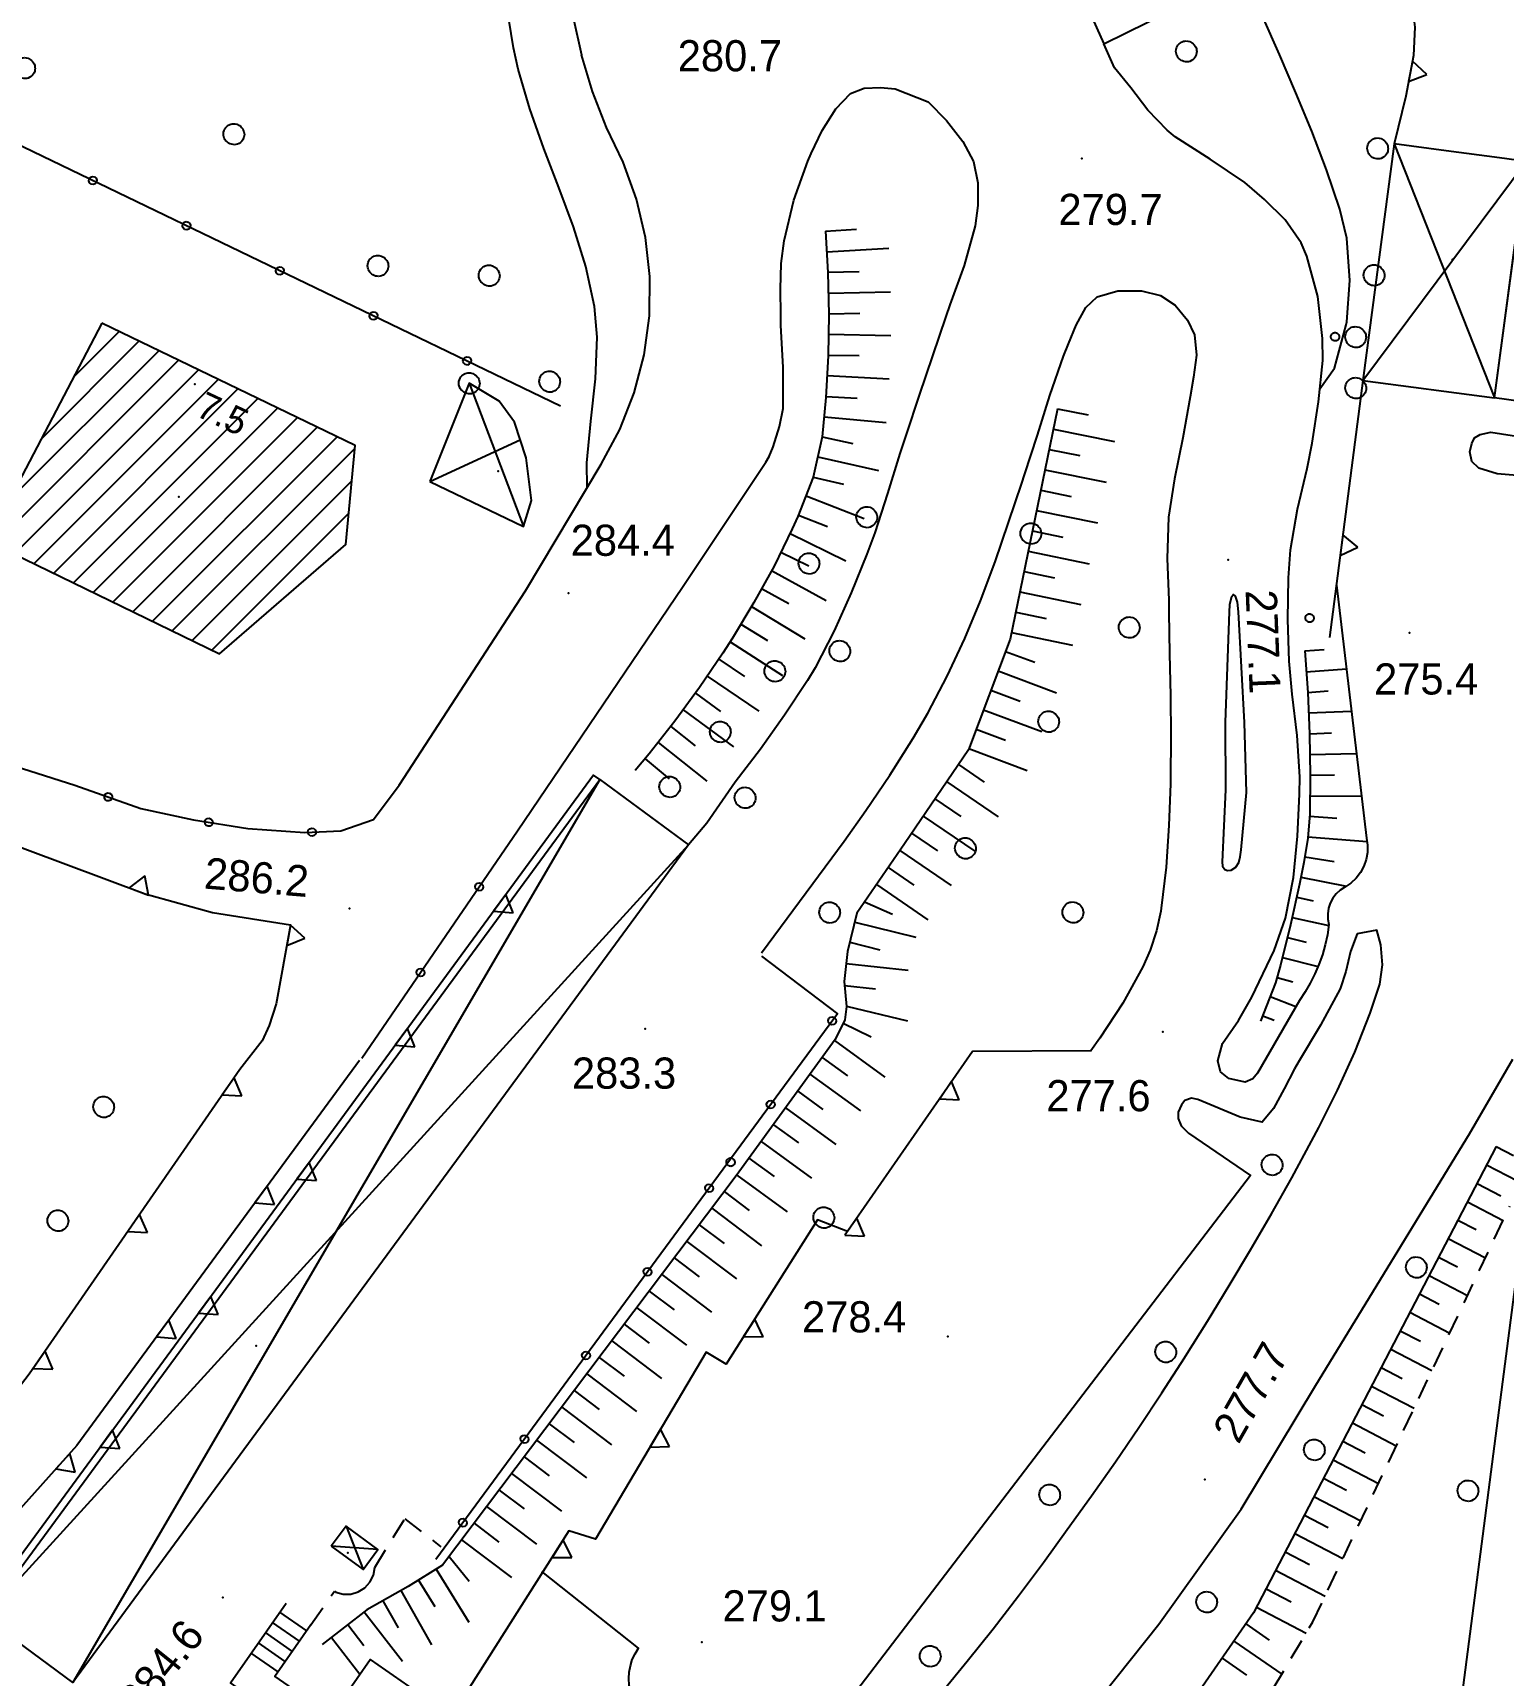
# Model space of a CAD drawing. Extents: x 1518652 to 1519378, y 5069750 to 5070202.
# Drawn here: x 1518849.2 to 1518920, y 5069959.8 to 5070038.8 of the extents above; entities that cross this region are included whole.
import ezdxf

# ---------------------------------------------------------------- set-up
doc = ezdxf.new("R2010")
doc.units = 0
doc.header["$MEASUREMENT"] = 0
doc.linetypes.add('L04', pattern=[0])
doc.linetypes.add('L10', pattern=[1.7, 1, -0.7])
for name, color, linetype in [('2310_SU', 2, 'Continuous'), ('2323_PEDspartit', 1, 'Continuous'), ('2501_STAZBus', 3, 'Continuous'), ('2641_MUROspec', 2, 'Continuous'), ('3007_TETTOIE', 2, 'Continuous'), ('3046_SCALE', 1, 'Continuous'), ('3047_GRADINI', 6, 'Continuous'), ('3053_RECINZIONI', 1, 'L04'), ('3054_CANCmuro', 1, 'L04'), ('3110_EDresiden', 3, 'Continuous'), ('3415_EDInuffici', 3, 'Continuous'), ('3844_ILL', 4, 'Continuous'), ('5100_ALBERO', 1, 'Continuous'), ('5651_VIALETTI', 1, 'L10'), ('7012_CLInter', 6, 'Continuous'), ('7111_SCARciglio', 1, 'Continuous'), ('7112_SCARpiede', 1, 'L10'), ('7113_SCARvest', 6, 'Continuous'), ('8321_PQTerra', 2, 'Continuous'), ('8322_Qmpiede', 2, 'Continuous'), ('8324_altezza', 1, 'Continuous'), ('SCM_Campiture', 1, 'Continuous'), ('SCM_Diagonali', 6, 'Continuous')]:
    doc.layers.add(name, color=color, linetype=linetype)
doc.styles.add('Style00', font='Leroy', dxfattribs={"height": 0.2})

# ---------------------------------------------------------------- blocks, each defined once
blk = doc.blocks.new('S37')
at = {"linetype": 'Continuous'}
for p, q in [((-0.99, -0.01), (-0.97, 0.17)), ((-0.97, 0.17), (-0.93, 0.33)), ((-0.93, 0.33), (-0.87, 0.47)), ((-0.87, 0.47), (-0.79, 0.6)), ((-0.79, 0.6), (-0.68, 0.71)), ((-0.68, 0.71), (-0.58, 0.8)), ((-0.58, 0.8), (-0.49, 0.87)), ((-0.49, 0.87), (-0.37, 0.93)), ((-0.37, 0.93), (-0.26, 0.97)), ((-0.26, 0.97), (-0.13, 0.99)), ((-0.13, 0.99), (-0.01, 1)), ((-0.01, 1), (0.15, 0.99)), ((0.15, 0.99), (0.35, 0.94)), ((0.35, 0.94), (0.55, 0.82)), ((0.55, 0.82), (0.68, 0.73)), ((0.68, 0.73), (0.77, 0.62)), ((0.77, 0.62), (0.87, 0.5)), ((0.87, 0.5), (0.93, 0.39)), ((0.93, 0.39), (0.99, 0.23)), ((0.99, 0.23), (1.01, 0.09)), ((1.01, 0.09), (1.03, -0.03)), ((-0.97, -0.15), (-0.99, -0.01)), ((-0.94, -0.26), (-0.97, -0.15)), ((-0.9, -0.4), (-0.94, -0.26)), ((-0.84, -0.51), (-0.9, -0.4)), ((-0.78, -0.61), (-0.84, -0.51)), ((-0.66, -0.71), (-0.78, -0.61)), ((-0.57, -0.8), (-0.66, -0.71)), ((-0.49, -0.87), (-0.57, -0.8)), ((-0.36, -0.93), (-0.49, -0.87)), ((-0.22, -0.98), (-0.36, -0.93)), ((-0.06, -1.01), (-0.22, -0.98)), ((0.07, -1.02), (-0.06, -1.01)), ((0.22, -1.01), (0.07, -1.02)), ((0.36, -0.97), (0.22, -1.01)), ((0.52, -0.89), (0.36, -0.97)), ((0.65, -0.81), (0.52, -0.89)), ((0.78, -0.68), (0.65, -0.81)), ((0.87, -0.56), (0.78, -0.68)), ((0.93, -0.45), (0.87, -0.56)), ((0.98, -0.3), (0.93, -0.45)), ((1.01, -0.17), (0.98, -0.3)), ((1.03, -0.03), (1.01, -0.17))]:
    blk.add_line(p, q, dxfattribs=at)
blk = doc.blocks.new('Q0200100')
at = {"linetype": 'Continuous'}
for p, q in [((0, 0.8), (-0.5, 0)), ((0.5, 0), (0, 0.8)), ((-0.5, 0), (0.5, 0))]:
    blk.add_line(p, q, dxfattribs=at)
blk = doc.blocks.new('Q0050013')
at = {"linetype": 'Continuous'}
for p, q in [((-0.194, -0.003), (-0.17, 0.098)), ((-0.17, 0.098), (-0.099, 0.169)), ((-0.099, 0.169), (-0.001, 0.195)), ((-0.001, 0.195), (0.096, 0.17)), ((0.096, 0.17), (0.169, 0.1)), ((0.169, 0.1), (0.197, -0.001)), ((-0.162, -0.108), (-0.194, -0.003)), ((-0.096, -0.171), (-0.162, -0.108)), ((0.001, -0.196), (-0.096, -0.171)), ((0.097, -0.17), (0.001, -0.196)), ((0.168, -0.1), (0.097, -0.17)), ((0.197, -0.001), (0.168, -0.1))]:
    blk.add_line(p, q, dxfattribs=at)
blk = doc.blocks.new('CAMP_19E060DA')
at = {"layer": 'SCM_Campiture', "linetype": 'Continuous'}
for p, q in [((1518851.2, 5070022.259), (1518853.392, 5070024.451)), ((1518848.07, 5070016.301), (1518855.301, 5070023.531)), ((1518849.635, 5070019.28), (1518854.346, 5070023.991)), ((1518847.38, 5070014.197), (1518856.255, 5070023.071)), ((1518848.333, 5070013.735), (1518857.209, 5070022.611)), ((1518849.286, 5070013.274), (1518858.164, 5070022.151)), ((1518850.239, 5070012.812), (1518859.118, 5070021.691)), ((1518851.192, 5070012.351), (1518860.072, 5070021.232)), ((1518852.145, 5070011.89), (1518861.026, 5070020.772)), ((1518853.097, 5070011.428), (1518861.981, 5070020.312)), ((1518854.05, 5070010.967), (1518862.935, 5070019.852)), ((1518855.003, 5070010.506), (1518863.889, 5070019.392)), ((1518855.956, 5070010.044), (1518864.741, 5070018.83)), ((1518856.909, 5070009.583), (1518864.597, 5070017.271)), ((1518857.862, 5070009.122), (1518864.452, 5070015.712))]:
    blk.add_line(p, q, dxfattribs=at)

msp = doc.modelspace()

# ---------------------------------------------------------------- linework, layer by layer
at = {"layer": '2310_SU', "color": 18, "linetype": 'Continuous', "true_color": 0x000000}
for points in [[(1518912.006, 5070012.247, 275.45), (1518913.459, 5070000.07, 275.887), (1518913.509, 5069999.727, 275.887), (1518913.504, 5069999.381, 275.887), (1518913.444, 5069999.04, 275.887), (1518913.33, 5069998.713, 275.887), (1518913.166, 5069998.408, 275.887), (1518912.956, 5069998.134, 275.887), (1518912.704, 5069997.896, 275.887), (1518912.418, 5069997.701, 275.887), (1518912.196, 5069997.558, 276.169), (1518912.001, 5069997.379, 276.169), (1518911.839, 5069997.171, 276.169), (1518911.715, 5069996.938, 276.169), (1518911.631, 5069996.687, 276.169), (1518911.592, 5069996.426, 276.169), (1518911.596, 5069996.162, 276.169), (1518911.646, 5069995.902, 276.169), (1518911.573, 5069995.413, 276.31), (1518911.469, 5069994.929, 276.31), (1518911.334, 5069994.453, 276.31), (1518911.17, 5069993.987, 276.31), (1518910.976, 5069993.532, 276.31), (1518910.753, 5069993.09, 276.31), (1518910.503, 5069992.663, 276.31), (1518910.225, 5069992.254, 276.31), (1518908.206, 5069988.75, 277.276), (1518907.978, 5069988.479, 277.313), (1518907.618, 5069988.315, 277.354), (1518906.83, 5069988.495, 277.41), (1518906.427, 5069988.821, 277.446), (1518906.303, 5069989.342, 277.523), (1518906.52, 5069990.173, 277.488), (1518907.297, 5069991.294, 277.347), (1518907.931, 5069992.413, 277.377), (1518909.01, 5069994.657, 277.435), (1518909.564, 5069996.213, 277.474), (1518909.938, 5069998.165, 277.402), (1518910.14, 5070000.167, 277.33), (1518910.225, 5070002.18, 277.257), (1518910.241, 5070003.021, 277.227), (1518910.124, 5070005.012, 277.227), (1518909.876, 5070007.003, 277.227), (1518909.739, 5070008.592, 277.227), (1518909.676, 5070010.595, 277.306), (1518909.698, 5070012.599, 277.385), (1518909.795, 5070013.944, 277.439), (1518910.143, 5070015.908, 277.651), (1518910.603, 5070017.861, 277.864), (1518910.835, 5070019.074, 277.996), (1518911.146, 5070021.063, 278.326), (1518911.349, 5070023.059, 278.654), (1518911.345, 5070024.122, 278.828), (1518911.118, 5070026.135, 278.816), (1518910.588, 5070028.083, 278.804), (1518910.305, 5070028.725, 278.799), (1518909.541, 5070029.831, 278.962), (1518908.545, 5070030.813, 279.129), (1518907.592, 5070031.624, 279.279), (1518905.931, 5070032.743, 279.433), (1518904.244, 5070033.827, 279.587), (1518903.861, 5070034.143, 279.624), (1518902.934, 5070035.114, 279.721), (1518902.103, 5070036.19, 279.819), (1518901.325, 5070037.15, 279.907), (1518900.804, 5070038.306, 280.49)], [(1518864.076, 5070000.423, 285.9), (1518865.638, 5070000.969, 285.865), (1518866.887, 5070002.614, 285.646), (1518872.964, 5070011.974, 284.567), (1518876.604, 5070018.067, 283.989), (1518877.506, 5070019.734, 283.989), (1518878.199, 5070021.497, 283.989), (1518878.675, 5070023.331, 283.989), (1518878.926, 5070025.209, 283.989), (1518878.948, 5070027.104, 283.989), (1518878.742, 5070028.987, 283.989), (1518878.31, 5070030.832, 283.989), (1518877.659, 5070032.611, 283.989), (1518876.862, 5070034.279, 281.839), (1518876.194, 5070036.002, 281.839), (1518875.659, 5070037.772, 281.839)], [(1518888.302, 5069999.925, 282.748), (1518889.357, 5070001.399, 282.582), (1518890.499, 5070003.093, 282.394), (1518891.629, 5070004.879, 282.2), (1518892.341, 5070006.087, 282.071), (1518893.273, 5070007.855, 281.769), (1518894.113, 5070009.674, 281.467), (1518894.878, 5070011.495, 281.169), (1518895.582, 5070013.365, 280.84), (1518896.224, 5070015.26, 280.51), (1518896.854, 5070017.16, 280.181), (1518896.99, 5070017.561, 280.111), (1518897.609, 5070019.467, 279.894), (1518898.214, 5070021.377, 279.677), (1518898.874, 5070023.262, 279.461), (1518899.109, 5070023.857, 279.392), (1518899.478, 5070024.758, 279.384), (1518899.94, 5070025.608, 279.376), (1518900.497, 5070026.126, 279.371), (1518901.481, 5070026.407, 279.283), (1518902.617, 5070026.409, 279.187), (1518903.536, 5070026.194, 279.11), (1518904.248, 5070025.724, 278.92), (1518904.843, 5070025.005, 278.717), (1518905.175, 5070024.296, 278.553), (1518905.266, 5070023.311, 278.376), (1518905.128, 5070022.25, 278.187), (1518904.967, 5070021.303, 278.017), (1518904.609, 5070019.334, 277.782), (1518904.205, 5070017.37, 277.546), (1518903.926, 5070015.515, 277.326), (1518903.867, 5070013.521, 277.264), (1518903.932, 5070011.516, 277.203), (1518903.942, 5070010.938, 277.185), (1518903.972, 5070008.938, 277.2), (1518904.014, 5070006.937, 277.215), (1518904.042, 5070004.937, 277.231), (1518904.027, 5070002.938, 277.246), (1518904.021, 5070002.674, 277.248), (1518903.947, 5070000.672, 277.379), (1518903.81, 5069998.671, 277.511), (1518903.578, 5069996.689, 277.641), (1518903.558, 5069996.554, 277.65), (1518903.353, 5069995.602, 277.704), (1518903.04, 5069994.672, 277.757), (1518902.682, 5069993.872, 277.805), (1518901.718, 5069992.119, 277.82), (1518900.623, 5069990.437, 277.835), (1518900.177, 5069989.822, 277.841)], [(1518884.322, 5069994.543, 282.981), (1518888.302, 5069999.925, 282.748)], [(1518887.049, 5069933.149, 279.321), (1518884.384, 5069934.32, 279.363), (1518887.464, 5069940.964, 279.314), (1518888.097, 5069941.341, 279.335), (1518892.466, 5069938.426, 279.377), (1518896.334, 5069944.271, 279.328), (1518891.702, 5069947.349, 278.884), (1518894.805, 5069951.366, 278.627), (1518903.465, 5069962.219, 277.904), (1518907.419, 5069967.761, 277.558), (1518911.026, 5069973.739, 277.234), (1518918.414, 5069985.828, 276.501), (1518920.503, 5069989.42, 276.134)], [(1518921.556, 5069985.89, 275.993), (1518916.091, 5069943.695, 275.104), (1518914.242, 5069932.598, 275.02), (1518913.006, 5069926.765, 275.048), (1518911.317, 5069922.255, 274.843), (1518910.12, 5069919.562, 274.752), (1518907.933, 5069916.173, 274.773), (1518905.09, 5069912.771, 274.78)], [(1518869.549, 5069958.035, 279.49), (1518875.593, 5069954.91, 279.384), (1518878.104, 5069958.691, 279.243), (1518878.011, 5069958.988, 279.243), (1518877.955, 5069959.294, 279.243), (1518877.936, 5069959.605, 279.243), (1518877.956, 5069959.916, 279.243), (1518878.012, 5069960.222, 279.243), (1518878.106, 5069960.52, 279.243), (1518878.235, 5069960.803, 279.243), (1518878.397, 5069961.069, 279.243), (1518873.752, 5069964.768, 279.398)]]:
    msp.add_polyline3d(points, dxfattribs=at)
at = {"layer": '2323_PEDspartit', "color": 18, "linetype": 'Continuous', "true_color": 0x000000}
for points in [[(1518923.876, 5070018.994, 275.457), (1518924.59, 5070018.861, 275.57), (1518924.833, 5070018.654, 275.619), (1518925.05, 5070018.267, 275.625), (1518925.085, 5070017.945, 275.629), (1518924.988, 5070017.552, 275.633), (1518924.755, 5070017.351, 275.625), (1518924.295, 5070017.252, 275.612), (1518923.79, 5070017.274, 275.598), (1518919.752, 5070017.597, 275.633), (1518918.862, 5070017.871, 275.528), (1518918.532, 5070018.192, 275.538), (1518918.426, 5070018.663, 275.547), (1518918.526, 5070019.056, 275.556), (1518918.662, 5070019.343, 275.586), (1518918.932, 5070019.504, 275.619), (1518919.451, 5070019.616, 275.669), (1518920.476, 5070019.45, 275.725), (1518923.876, 5070018.994, 275.457)], [(1518906.502, 5069998.93, 277.361), (1518906.521, 5069998.715, 277.37), (1518906.635, 5069998.564, 277.377), (1518906.757, 5069998.51, 277.382), (1518906.948, 5069998.532, 277.38), (1518907.161, 5069998.673, 277.377), (1518907.305, 5069998.897, 277.375), (1518907.38, 5069999.168, 277.372), (1518907.429, 5069999.499, 277.368), (1518907.675, 5070002.262, 277.382), (1518907.578, 5070005.631, 277.409), (1518907.298, 5070010.965, 277.453), (1518907.241, 5070011.429, 277.456), (1518907.148, 5070011.714, 277.459), (1518907.052, 5070011.797, 277.46), (1518906.938, 5070011.632, 277.441), (1518906.856, 5070011.298, 277.408), (1518906.844, 5070010.957, 277.375), (1518906.655, 5070005.653, 277.157), (1518906.672, 5070002.385, 277.178), (1518906.502, 5069998.93, 277.361)], [(1518887.701, 5069952.462, 279.046), (1518894.234, 5069960.448, 278.517), (1518895.484, 5069962.007, 278.363), (1518896.706, 5069963.592, 278.209), (1518897.903, 5069965.196, 278.055), (1518899.052, 5069966.783, 277.904), (1518900.214, 5069968.412, 277.775), (1518901.365, 5069970.048, 277.647), (1518902.499, 5069971.697, 277.518), (1518903.609, 5069973.361, 277.39), (1518904.689, 5069975.043, 277.261), (1518904.738, 5069975.122, 277.255), (1518905.794, 5069976.82, 277.123), (1518906.839, 5069978.528, 276.99), (1518907.867, 5069980.246, 276.857), (1518908.876, 5069981.975, 276.724), (1518909.859, 5069983.717, 276.591), (1518910.813, 5069985.473, 276.459), (1518911.163, 5069986.139, 276.409), (1518912.067, 5069987.933, 276.403), (1518912.903, 5069989.769, 276.398), (1518913.636, 5069991.633, 276.392), (1518914.092, 5069993.031, 276.388), (1518914.221, 5069993.969, 276.367), (1518914.148, 5069994.936, 276.347), (1518913.951, 5069995.632, 276.332), (1518913.013, 5069995.455, 276.628), (1518912.681, 5069994.615, 276.685), (1518912.458, 5069993.65, 276.748), (1518912.183, 5069992.817, 276.804), (1518911.242, 5069991.057, 276.966), (1518910.208, 5069989.339, 277.128), (1518909.988, 5069988.964, 277.164), (1518909.487, 5069988.005, 277.224), (1518908.975, 5069987.057, 277.285), (1518908.438, 5069986.386, 277.333), (1518907.381, 5069986.634, 277.446), (1518905.336, 5069987.486, 277.721), (1518905.032, 5069987.541, 277.763), (1518904.709, 5069987.432, 277.747), (1518904.549, 5069987.233, 277.735)], [(1518904.549, 5069987.233, 277.735), (1518904.395, 5069986.873, 277.735), (1518904.395, 5069986.566, 277.735), (1518904.528, 5069986.223, 277.735), (1518904.891, 5069985.861, 277.862), (1518907.877, 5069983.832, 277.636), (1518886.162, 5069955.424, 279.357)]]:
    msp.add_polyline3d(points, dxfattribs=at)
at = {"layer": '2501_STAZBus', "color": 18, "linetype": 'Continuous', "true_color": 0x000000}
msp.add_polyline3d([(1518872.582, 5070000.424, 285.343), (1518880.53, 5070012.15, 284.039), (1518884.542, 5070018.172, 283.531), (1518884.703, 5070018.437, 283.235), (1518884.883, 5070018.909, 283.208), (1518885.191, 5070019.881, 283.154), (1518885.366, 5070020.753, 283.108), (1518885.365, 5070022.744, 282.908), (1518885.258, 5070024.751, 282.706), (1518885.252, 5070025.244, 282.657), (1518885.248, 5070026.485, 282.422), (1518885.281, 5070027.725, 282.188), (1518885.413, 5070028.823, 281.98), (1518885.883, 5070030.771, 281.787), (1518886.557, 5070032.662, 281.594), (1518886.714, 5070033.023, 281.557), (1518887.25, 5070034.128, 281.481), (1518887.904, 5070035.173, 281.406), (1518888.613, 5070035.911, 281.345), (1518889.27, 5070036.168, 281.154), (1518890.062, 5070036.198, 280.944), (1518890.758, 5070036.138, 280.76), (1518892.346, 5070035.508, 280.386), (1518893.229, 5070034.616, 280.266), (1518894.017, 5070033.608, 280.144), (1518894.528, 5070032.633, 280.04), (1518894.749, 5070031.612, 280.072), (1518894.746, 5070030.515, 280.104), (1518894.617, 5070029.549, 280.132), (1518894.088, 5070027.634, 280.212), (1518893.392, 5070025.743, 280.292), (1518893.197, 5070025.182, 280.316), (1518892.564, 5070023.285, 280.449), (1518891.926, 5070021.389, 280.583), (1518891.289, 5070019.493, 280.716), (1518890.983, 5070018.575, 280.781), (1518890.391, 5070016.663, 280.906), (1518889.785, 5070014.755, 281.03), (1518889.402, 5070013.734, 281.098), (1518888.643, 5070011.879, 281.411), (1518887.831, 5070010.042, 281.725), (1518886.909, 5070008.269, 282.037), (1518886.536, 5070007.651, 282.149), (1518885.439, 5070005.982, 282.317), (1518884.276, 5070004.348, 282.486), (1518883.052, 5070002.755, 282.654), (1518881.696, 5070000.79, 282.823), (1518880.809, 5069999.745, 284.321)], dxfattribs=at)
at = {"layer": '2641_MUROspec', "color": 18, "linetype": 'Continuous', "true_color": 0x000000}
for points in [[(1518876.76, 5070057.287, 283.03), (1518875.79, 5070050.561, 281.839), (1518875.354, 5070048.765, 281.839), (1518875.056, 5070046.941, 281.839), (1518874.897, 5070045.099, 281.839), (1518874.878, 5070043.251, 281.839), (1518874.999, 5070041.406, 281.839), (1518875.26, 5070039.577, 281.839), (1518875.659, 5070037.772, 281.839)], [(1518900.804, 5070038.306, 280.374), (1518914.472, 5070045.045, 276.113), (1518915.415, 5070043.851, 275.507), (1518914.833, 5070043.212, 275.584), (1518915.278, 5070042.04, 275.53), (1518915.61, 5070040.53, 275.499), (1518915.793, 5070039.11, 275.471), (1518915.722, 5070037.748, 275.437), (1518915.349, 5070035.789, 275.403), (1518914.79, 5070033.487, 275.076)], [(1518900.1, 5070039.869, 280.122), (1518900.804, 5070038.306, 280.32)], [(1518913.276, 5070022.103, 275.203), (1518911.68, 5070009.722, 275.344)], [(1518839.355, 5070003.094, 289.327), (1518854.645, 5069997.391, 287.113), (1518857.895, 5069996.494, 286.894), (1518861.645, 5069995.891, 286.432), (1518860.964, 5069992.085, 286.288), (1518860.616, 5069991.041, 286.457), (1518860.284, 5069990.314, 286.521), (1518859.212, 5069988.936, 286.577), (1518849.065, 5069974.255, 287.458), (1518847.814, 5069972.626, 287.388), (1518845.928, 5069970.661, 287.409), (1518838.142, 5069962.094, 287.55)], [(1518876.535, 5070002.887, 284.321), (1518876.243, 5070003.102, 284.68), (1518846.042, 5069961.988, 285.04)], [(1518864.965, 5069989.358, 285.526), (1518851.366, 5069970.829, 286.401), (1518844.535, 5069963.225, 286.958)], [(1518900.215, 5069989.824, 277.841), (1518894.492, 5069989.802, 277.819), (1518888.461, 5069981.122, 278.51), (1518887.018, 5069981.693, 278.369), (1518882.623, 5069974.737, 278.863), (1518881.661, 5069975.317, 278.863), (1518876.327, 5069966.323, 279.328), (1518875.052, 5069966.715, 279.448), (1518869.549, 5069958.035, 279.878)]]:
    msp.add_polyline3d(points, dxfattribs=at)
at = {"layer": '3007_TETTOIE', "color": 18, "linetype": 'Continuous', "true_color": 0x000000}
for points in [[(1518919.625, 5070021.259, 275.076), (1518921.139, 5070032.642, 275.076), (1518919.858, 5070032.813, 275.076), (1518917.295, 5070033.154, 275.076), (1518914.79, 5070033.487, 275.076), (1518913.276, 5070022.103, 275.076)], [(1518868.358, 5070017.238, 288.021), (1518872.862, 5070015.067, 288.021), (1518873.25, 5070016.325, 288.021), (1518872.99, 5070018.37, 288.021), (1518872.428, 5070020.097, 288.021), (1518871.692, 5070021.096, 288.021), (1518870.244, 5070021.967, 288.021)], [(1518846.898, 5069962.567, 284.321), (1518876.535, 5070002.887, 284.321), (1518880.809, 5069999.745, 284.321), (1518851.172, 5069959.426, 284.321)], [(1518863.611, 5069965.989, 284.433), (1518865.141, 5069964.855, 284.433), (1518865.853, 5069965.815, 284.433), (1518864.322, 5069966.949, 284.433)]]:
    msp.add_polyline3d(points, close=True, dxfattribs=at)
at = {"layer": '3046_SCALE', "color": 18, "linetype": 'Continuous', "true_color": 0x000000}
for points in [[(1518868.761, 5069956.593, 279.067), (1518865.717, 5069958.716, 281.26), (1518863.755, 5069955.904, 282.099), (1518858.751, 5069959.395, 283.784), (1518861.431, 5069963.236, 284.631)], [(1518862.625, 5069962.189, 284.335), (1518860.897, 5069959.711, 283.03), (1518863.601, 5069957.825, 282.445), (1518865.489, 5069960.532, 281.422), (1518869.538, 5069957.708, 279.82)]]:
    msp.add_polyline3d(points, dxfattribs=at)
at = {"layer": '3047_GRADINI', "color": 18, "linetype": 'Continuous', "true_color": 0x000000}
for points in [[(1518862.425, 5069961.902, 0), (1518861.13, 5069962.805, 0)], [(1518861.739, 5069960.918, 0), (1518860.444, 5069961.821, 0)], [(1518862.082, 5069961.41, 0), (1518860.787, 5069962.313, 0)], [(1518861.052, 5069959.934, 0), (1518859.757, 5069960.837, 0)], [(1518861.396, 5069960.426, 0), (1518860.101, 5069961.329, 0)]]:
    msp.add_polyline3d(points, dxfattribs=at)
at = {"layer": '3053_RECINZIONI', "color": 18, "linetype": 'L04', "true_color": 0x000000}
msp.add_polyline3d([(1518874.651, 5070020.866, 286.542), (1518837.891, 5070038.582, 290.203)], dxfattribs=at)
at = {"layer": '3054_CANCmuro', "color": 18, "linetype": 'L04', "true_color": 0x000000}
for points in [[(1518838.592, 5070006.641, 289.144), (1518851.269, 5070002.62, 287.762), (1518854.446, 5070001.494, 287.444), (1518856.98, 5070000.94, 287.36), (1518859.597, 5070000.537, 286.669), (1518862.342, 5070000.34, 286.514), (1518864.076, 5070000.423, 285.9)], [(1518865.081, 5069989.474, 286.006), (1518872.582, 5070000.424, 285.343)], [(1518884.333, 5069994.382, 283.051), (1518887.98, 5069991.608, 282.924), (1518868.65, 5069965.348, 284.553)]]:
    msp.add_polyline3d(points, dxfattribs=at)
at = {"layer": '3110_EDresiden', "color": 18, "linetype": 'Continuous', "true_color": 0x000000}
msp.add_polyline3d([(1518852.562, 5070024.851, 289.003), (1518847.049, 5070014.357, 289.51), (1518858.23, 5070008.944, 287.289), (1518864.312, 5070014.202, 286.429), (1518864.755, 5070018.975, 286.894)], close=True, dxfattribs=at)
at = {"layer": '3415_EDInuffici', "color": 18, "linetype": 'Continuous', "true_color": 0x000000}
msp.add_polyline3d([(1518920.954, 5070031.252, 275.048), (1518942.774, 5070028.22, 275.048), (1518942.002, 5070022.651, 275.048), (1518941.388, 5070018.234, 275.048), (1518919.625, 5070021.259, 275.048)], close=True, dxfattribs=at)
at = {"layer": '5651_VIALETTI', "color": 18, "linetype": 'L10', "true_color": 0x000000}
msp.add_polyline3d([(1518862.625, 5069962.189, 284.335), (1518863.758, 5069963.814, 284.708), (1518863.824, 5069963.773, 284.708), (1518864.182, 5069963.673, 284.708), (1518864.553, 5069963.674, 284.708), (1518864.91, 5069963.777, 284.708), (1518865.225, 5069963.974, 284.708), (1518865.473, 5069964.249, 284.708), (1518865.637, 5069964.583, 284.708), (1518865.703, 5069964.948, 284.708), (1518867.144, 5069967.303, 284.412), (1518868.893, 5069965.95, 284.462)], dxfattribs=at)
at = {"layer": '7012_CLInter', "color": 18, "linetype": 'Continuous', "true_color": 0x000000}
for points in [[(1518875.936, 5070016.949, 284), (1518875.916, 5070018.127, 284), (1518876.101, 5070020.138, 284), (1518876.327, 5070022.172, 284), (1518876.417, 5070024.189, 284), (1518876.292, 5070025.652, 284), (1518875.866, 5070027.582, 284), (1518875.267, 5070029.488, 284), (1518874.569, 5070031.38, 284), (1518873.845, 5070033.27, 284), (1518873.167, 5070035.168, 284), (1518872.607, 5070037.085, 284), (1518872.383, 5070038.116, 284), (1518872.069, 5070040.088, 284)], [(1518911.21, 5070021.695, 278), (1518911.923, 5070022.694, 278), (1518912.481, 5070024.776, 278), (1518912.504, 5070024.924, 278), (1518912.657, 5070026.916, 278), (1518912.507, 5070028.948, 278), (1518912.176, 5070030.352, 278), (1518911.533, 5070032.23, 278), (1518910.822, 5070034.093, 278), (1518910.06, 5070035.943, 278), (1518909.266, 5070037.786, 278), (1518908.458, 5070039.627, 278)]]:
    msp.add_polyline3d(points, dxfattribs=at)
at = {"layer": '7111_SCARciglio', "color": 18, "linetype": 'Continuous', "true_color": 0x000000}
for points in [[(1518887.405, 5070029.292, 281.662), (1518887.524, 5070027.303, 281.797), (1518887.568, 5070025.295, 281.933), (1518887.535, 5070023.282, 282.069), (1518887.426, 5070021.277, 282.204), (1518887.252, 5070019.381, 282.332), (1518886.815, 5070017.435, 282.483), (1518886.08, 5070015.553, 282.635), (1518885.81, 5070014.955, 282.685), (1518884.929, 5070013.163, 282.849), (1518883.962, 5070011.407, 283.014), (1518882.925, 5070009.691, 283.178), (1518882.461, 5070008.967, 283.249), (1518881.341, 5070007.311, 283.697), (1518880.158, 5070005.694, 284.146), (1518878.918, 5070004.122, 284.594), (1518878.245, 5070003.317, 284.828)], [(1518898.58, 5070020.738, 279.653), (1518896.299, 5070009.637, 281.366), (1518894.297, 5070004.324, 281.958), (1518891.212, 5069999.799, 282.269), (1518888.923, 5069996.461, 282.67), (1518888.466, 5069994.611, 282.634), (1518888.313, 5069993.165, 282.607), (1518888.415, 5069991.959, 282.538), (1518888.338, 5069991.316, 282.501), (1518887.879, 5069990.378, 282.506), (1518883.108, 5069983.812, 282.544), (1518868.968, 5069965.07, 283.834), (1518867.319, 5069964.048, 283.875), (1518865.324, 5069962.918, 283.96), (1518863.166, 5069961.242, 283.438)], [(1518910.486, 5070009.076, 277.135), (1518910.626, 5070007.082, 277.205), (1518910.711, 5070005.081, 277.276), (1518910.743, 5070003.077, 277.346), (1518910.725, 5070001.241, 277.41), (1518910.631, 5070000.064, 277.427), (1518910.44, 5069998.893, 277.444), (1518910.233, 5069997.847, 277.46), (1518909.806, 5069995.892, 277.437), (1518909.317, 5069993.952, 277.414), (1518909.082, 5069993.1, 277.403), (1518908.36, 5069991.254, 277.481)], [(1518919.703, 5069985.222, 276.317), (1518908.016, 5069962.776, 278.08), (1518900.643, 5069952.14, 278.425), (1518898.1, 5069946.118, 278.722), (1518895.68, 5069941.131, 279.095), (1518891.831, 5069934.724, 279.159), (1518889.237, 5069932.152, 279.032)]]:
    msp.add_polyline3d(points, dxfattribs=at)
at = {"layer": '7112_SCARpiede', "color": 18, "linetype": 'L10', "true_color": 0x000000}
msp.add_polyline3d([(1518903.752, 5069950.355, 276.12), (1518910.874, 5069962.332, 276.543), (1518920.358, 5069982.342, 276.127)], dxfattribs=at)
at = {"layer": '7113_SCARvest', "color": 18, "linetype": 'Continuous', "true_color": 0x000000}
for points in [[(1518887.405, 5070029.292, 0), (1518888.902, 5070029.382, 0)], [(1518887.465, 5070028.294, 0), (1518890.459, 5070028.474, 0)], [(1518887.524, 5070027.307, 0), (1518889.024, 5070027.339, 0)], [(1518887.546, 5070026.307, 0), (1518890.545, 5070026.372, 0)], [(1518887.567, 5070025.307, 0), (1518889.067, 5070025.34, 0)], [(1518887.552, 5070024.319, 0), (1518890.552, 5070024.27, 0)], [(1518887.536, 5070023.319, 0), (1518889.036, 5070023.295, 0)], [(1518887.484, 5070022.332, 0), (1518890.479, 5070022.169, 0)], [(1518887.429, 5070021.333, 0), (1518888.927, 5070021.252, 0)], [(1518887.341, 5070020.349, 0), (1518890.328, 5070020.073, 0)], [(1518898.58, 5070020.738, 0), (1518900.049, 5070020.436, 0)], [(1518887.253, 5070019.391, 0), (1518888.717, 5070019.063, 0)], [(1518898.379, 5070019.759, 0), (1518901.317, 5070019.155, 0)], [(1518898.177, 5070018.779, 0), (1518899.647, 5070018.478, 0)], [(1518887.035, 5070018.416, 0), (1518889.962, 5070017.758, 0)], [(1518897.976, 5070017.8, 0), (1518900.915, 5070017.196, 0)], [(1518886.816, 5070017.44, 0), (1518888.279, 5070017.111, 0)], [(1518886.47, 5070016.55, 0), (1518889.265, 5070015.46, 0)], [(1518897.775, 5070016.82, 0), (1518899.244, 5070016.518, 0)], [(1518886.106, 5070015.619, 0), (1518887.504, 5070015.073, 0)], [(1518897.574, 5070015.841, 0), (1518900.512, 5070015.237, 0)], [(1518885.701, 5070014.733, 0), (1518888.393, 5070013.409, 0)], [(1518897.373, 5070014.861, 0), (1518898.842, 5070014.559, 0)], [(1518885.26, 5070013.835, 0), (1518886.606, 5070013.173, 0)], [(1518897.171, 5070013.882, 0), (1518900.11, 5070013.278, 0)], [(1518884.815, 5070012.955, 0), (1518887.443, 5070011.508, 0)], [(1518896.97, 5070012.902, 0), (1518898.439, 5070012.6, 0)], [(1518884.333, 5070012.079, 0), (1518885.647, 5070011.356, 0)], [(1518896.769, 5070011.923, 0), (1518899.707, 5070011.319, 0)], [(1518883.848, 5070011.219, 0), (1518886.416, 5070009.666, 0)], [(1518896.567, 5070010.943, 0), (1518898.037, 5070010.641, 0)], [(1518883.331, 5070010.363, 0), (1518884.615, 5070009.587, 0)], [(1518896.366, 5070009.963, 0), (1518899.305, 5070009.36, 0)], [(1518882.813, 5070009.516, 0), (1518885.34, 5070007.899, 0)], [(1518896.081, 5070009.058, 0), (1518897.484, 5070008.529, 0)], [(1518910.486, 5070009.076, 0), (1518911.427, 5070009.141, 0)], [(1518882.271, 5070008.685, 0), (1518883.513, 5070007.845, 0)], [(1518881.71, 5070007.857, 0), (1518884.195, 5070006.176, 0)], [(1518895.728, 5070008.122, 0), (1518898.535, 5070007.064, 0)], [(1518910.556, 5070008.078, 0), (1518912.487, 5070008.213, 0)], [(1518881.146, 5070007.045, 0), (1518882.357, 5070006.16, 0)], [(1518895.376, 5070007.186, 0), (1518896.779, 5070006.657, 0)], [(1518910.626, 5070007.081, 0), (1518911.616, 5070007.15, 0)], [(1518880.556, 5070006.238, 0), (1518882.977, 5070004.467, 0)], [(1518895.023, 5070006.25, 0), (1518897.83, 5070005.192, 0)], [(1518910.668, 5070006.09, 0), (1518912.73, 5070006.178, 0)], [(1518879.963, 5070005.447, 0), (1518881.14, 5070004.517, 0)], [(1518894.67, 5070005.315, 0), (1518896.074, 5070004.786, 0)], [(1518910.711, 5070005.09, 0), (1518911.78, 5070005.136, 0)], [(1518879.343, 5070004.662, 0), (1518881.698, 5070002.803, 0)], [(1518894.317, 5070004.379, 0), (1518897.125, 5070003.321, 0)], [(1518878.722, 5070003.889, 0), (1518879.873, 5070002.927, 0)], [(1518893.807, 5070003.605, 0), (1518895.046, 5070002.76, 0)], [(1518910.727, 5070004.099, 0), (1518912.974, 5070004.134, 0)], [(1518893.244, 5070002.779, 0), (1518895.722, 5070001.089, 0)], [(1518910.743, 5070003.099, 0), (1518911.918, 5070003.117, 0)], [(1518892.68, 5070001.953, 0), (1518893.92, 5070001.108, 0)], [(1518910.733, 5070002.107, 0), (1518913.219, 5070002.082, 0)], [(1518892.117, 5070001.127, 0), (1518894.596, 5069999.437, 0)], [(1518910.716, 5070001.128, 0), (1518912.037, 5070001.023, 0)], [(1518891.554, 5070000.3, 0), (1518892.793, 5069999.455, 0)], [(1518910.636, 5070000.131, 0), (1518913.483, 5069999.904, 0)], [(1518890.99, 5069999.475, 0), (1518893.464, 5069997.779, 0)], [(1518910.485, 5069999.168, 0), (1518911.906, 5069998.936, 0)], [(1518890.424, 5069998.651, 0), (1518891.662, 5069997.802, 0)], [(1518910.302, 5069998.195, 0), (1518912.502, 5069997.759, 0)], [(1518889.859, 5069997.826, 0), (1518892.333, 5069996.129, 0)], [(1518910.096, 5069997.223, 0), (1518910.895, 5069997.048, 0)], [(1518889.293, 5069997.001, 0), (1518890.637, 5069996.41, 0)], [(1518888.814, 5069996.02, 0), (1518891.759, 5069995.292, 0)], [(1518909.883, 5069996.246, 0), (1518911.64, 5069995.862, 0)], [(1518888.574, 5069995.05, 0), (1518890.03, 5069994.69, 0)], [(1518909.652, 5069995.282, 0), (1518910.547, 5069995.057, 0)], [(1518909.408, 5069994.313, 0), (1518911.124, 5069993.88, 0)], [(1518888.404, 5069994.025, 0), (1518891.387, 5069993.709, 0)], [(1518909.152, 5069993.353, 0), (1518909.907, 5069993.145, 0)], [(1518888.329, 5069992.973, 0), (1518889.808, 5069992.818, 0)], [(1518888.413, 5069991.977, 0), (1518891.354, 5069991.272, 0)], [(1518908.825, 5069992.442, 0), (1518910.057, 5069991.961, 0)], [(1518888.263, 5069991.162, 0), (1518889.61, 5069990.502, 0)], [(1518908.461, 5069991.511, 0), (1518909.006, 5069991.298, 0)], [(1518887.835, 5069990.317, 0), (1518890.262, 5069988.554, 0)], [(1518887.247, 5069989.508, 0), (1518888.46, 5069988.627, 0)], [(1518886.659, 5069988.699, 0), (1518889.086, 5069986.936, 0)], [(1518886.071, 5069987.89, 0), (1518887.285, 5069987.009, 0)], [(1518885.483, 5069987.081, 0), (1518887.911, 5069985.318, 0)], [(1518884.896, 5069986.272, 0), (1518886.109, 5069985.391, 0)], [(1518884.308, 5069985.463, 0), (1518886.735, 5069983.7, 0)], [(1518883.72, 5069984.654, 0), (1518884.934, 5069983.773, 0)], [(1518919.703, 5069985.222, 0), (1518920.53, 5069984.791, 0)], [(1518883.132, 5069983.845, 0), (1518885.559, 5069982.082, 0)], [(1518919.241, 5069984.335, 0), (1518921.221, 5069983.304, 0)], [(1518882.534, 5069983.051, 0), (1518883.731, 5069982.147, 0)], [(1518918.78, 5069983.448, 0), (1518919.932, 5069982.848, 0)], [(1518881.932, 5069982.253, 0), (1518884.326, 5069980.446, 0)], [(1518918.318, 5069982.561, 0), (1518920.038, 5069981.665, 0)], [(1518881.329, 5069981.454, 0), (1518882.527, 5069980.551, 0)], [(1518917.856, 5069981.674, 0), (1518918.732, 5069981.218, 0)], [(1518880.727, 5069980.656, 0), (1518883.122, 5069978.849, 0)], [(1518917.394, 5069980.787, 0), (1518919.181, 5069979.857, 0)], [(1518880.125, 5069979.858, 0), (1518881.322, 5069978.954, 0)], [(1518916.932, 5069979.9, 0), (1518917.842, 5069979.426, 0)], [(1518879.522, 5069979.06, 0), (1518881.917, 5069977.253, 0)], [(1518916.47, 5069979.013, 0), (1518918.323, 5069978.048, 0)], [(1518878.92, 5069978.261, 0), (1518880.117, 5069977.358, 0)], [(1518878.318, 5069977.463, 0), (1518880.713, 5069975.656, 0)], [(1518916.009, 5069978.126, 0), (1518916.952, 5069977.635, 0)], [(1518877.715, 5069976.665, 0), (1518878.913, 5069975.761, 0)], [(1518915.547, 5069977.239, 0), (1518917.466, 5069976.24, 0)], [(1518877.113, 5069975.866, 0), (1518879.508, 5069974.06, 0)], [(1518915.085, 5069976.352, 0), (1518916.061, 5069975.844, 0)], [(1518876.511, 5069975.068, 0), (1518877.708, 5069974.165, 0)], [(1518914.623, 5069975.465, 0), (1518916.609, 5069974.431, 0)], [(1518875.909, 5069974.27, 0), (1518878.303, 5069972.463, 0)], [(1518914.161, 5069974.578, 0), (1518915.171, 5069974.053, 0)], [(1518875.306, 5069973.471, 0), (1518876.504, 5069972.568, 0)], [(1518913.7, 5069973.691, 0), (1518915.752, 5069972.623, 0)], [(1518913.238, 5069972.804, 0), (1518914.28, 5069972.261, 0)], [(1518874.704, 5069972.673, 0), (1518877.099, 5069970.866, 0)], [(1518912.776, 5069971.917, 0), (1518914.894, 5069970.814, 0)], [(1518874.102, 5069971.875, 0), (1518875.299, 5069970.971, 0)], [(1518873.499, 5069971.077, 0), (1518875.894, 5069969.27, 0)], [(1518912.314, 5069971.03, 0), (1518913.39, 5069970.47, 0)], [(1518872.897, 5069970.278, 0), (1518874.095, 5069969.375, 0)], [(1518911.852, 5069970.143, 0), (1518914.037, 5069969.006, 0)], [(1518872.295, 5069969.48, 0), (1518874.69, 5069967.673, 0)], [(1518911.39, 5069969.256, 0), (1518912.499, 5069968.679, 0)], [(1518871.693, 5069968.682, 0), (1518872.89, 5069967.779, 0)], [(1518910.928, 5069968.369, 0), (1518913.18, 5069967.197, 0)], [(1518871.09, 5069967.884, 0), (1518873.485, 5069966.077, 0)], [(1518910.467, 5069967.482, 0), (1518911.609, 5069966.888, 0)], [(1518870.488, 5069967.085, 0), (1518871.685, 5069966.182, 0)], [(1518910.005, 5069966.595, 0), (1518912.323, 5069965.389, 0)], [(1518869.886, 5069966.287, 0), (1518872.281, 5069964.48, 0)], [(1518909.543, 5069965.708, 0), (1518910.718, 5069965.096, 0)], [(1518868.659, 5069964.878, 0), (1518870.24, 5069962.329, 0)], [(1518869.283, 5069965.489, 0), (1518870.256, 5069964.291, 0)], [(1518909.081, 5069964.822, 0), (1518911.465, 5069963.58, 0)], [(1518867.809, 5069964.351, 0), (1518868.6, 5069963.077, 0)], [(1518866.091, 5069963.352, 0), (1518866.829, 5069962.047, 0)], [(1518866.961, 5069963.845, 0), (1518868.438, 5069961.234, 0)], [(1518908.619, 5069963.935, 0), (1518909.828, 5069963.305, 0)], [(1518865.195, 5069962.819, 0), (1518867.041, 5069960.443, 0)], [(1518908.158, 5069963.048, 0), (1518910.556, 5069961.799, 0)], [(1518864.406, 5069962.205, 0), (1518865.183, 5069961.204, 0)], [(1518907.643, 5069962.237, 0), (1518908.766, 5069961.458, 0)], [(1518863.616, 5069961.592, 0), (1518864.992, 5069959.82, 0)], [(1518907.073, 5069961.415, 0), (1518909.378, 5069959.817, 0)], [(1518906.503, 5069960.593, 0), (1518907.684, 5069959.774, 0)]]:
    msp.add_polyline3d(points, dxfattribs=at)
at = {"layer": '8321_PQTerra', "color": 18, "linetype": 'Continuous', "true_color": 0x000000}
for p in [(1518899.75, 5070032.78, 279.716), (1518906.802, 5070013.456, 277.093), (1518875.038, 5070011.853, 284.433), (1518915.532, 5070009.951, 275.366), (1518864.494, 5069996.685, 286.168), (1518878.732, 5069990.884, 283.333), (1518903.658, 5069990.736, 277.608), (1518893.302, 5069976.078, 278.419), (1518905.673, 5069969.188, 277.707), (1518858.394, 5069963.515, 284.567), (1518881.45, 5069961.358, 279.11)]:
    msp.add_point(p, dxfattribs=at)
at = {"layer": '8322_Qmpiede', "linetype": 'Continuous'}
for p in [(1518917.607, 5070027.925, 275.076), (1518871.649, 5070017.734, 288.021), (1518856.268, 5070016.499, 288.021), (1518859.998, 5069975.618, 284.321), (1518864.41, 5069965.668, 284.433)]:
    msp.add_point(p, dxfattribs=at)
at = {"layer": '8324_altezza', "color": 18, "linetype": 'Continuous', "true_color": 0x000000}
msp.add_point((1518857.042, 5070021.919, 7.538), dxfattribs=at)
at = {"layer": 'SCM_Diagonali', "color": 18, "linetype": 'Continuous', "true_color": 0x000000}
for points in [[(1518914.79, 5070033.487, 0), (1518919.625, 5070021.259, 0)], [(1518913.276, 5070022.103, 0), (1518921.139, 5070032.642, 0)], [(1518870.244, 5070021.967, 0), (1518872.862, 5070015.067, 0)], [(1518868.358, 5070017.238, 0), (1518872.709, 5070019.233, 0)], [(1518876.535, 5070002.887, 0), (1518851.172, 5069959.426, 0)], [(1518846.898, 5069962.567, 0), (1518880.809, 5069999.745, 0)], [(1518864.322, 5069966.949, 0), (1518865.141, 5069964.855, 0)], [(1518865.853, 5069965.815, 0), (1518863.611, 5069965.989, 0)]]:
    msp.add_polyline3d(points, dxfattribs=at)

# ---------------------------------------------------------------- block references
at = {"layer": '2641_MUROspec', "color": 18, "linetype": 'Continuous', "true_color": 0x000000}
for p, xscale, yscale, zscale, rotation in [((1518915.576, 5070036.983, 275.424), 1.000000000126801, 1.000000000126801, 1.000000000126801, 259.215704633545), ((1518912.253, 5070014.169, 275.294), 0.9999999998036897, 0.9999999998036897, 0.9999999998036897, 262.656830135556), ((1518854.346, 5069997.503, 287.156), 1.000000000122475, 1.000000000122475, 1.000000000122475, 339.5464848929219), ((1518871.722, 5069996.947, 284.734), 1.000000000024679, 1.000000000024679, 1.000000000024679, 233.6996781472627), ((1518861.555, 5069995.387, 286.413), 0.9999999998604621, 0.9999999998604621, 0.9999999998604621, 259.8513099761666), ((1518866.985, 5069990.499, 284.79), 1.000000000024679, 1.000000000024679, 1.000000000024679, 233.6996781472627), ((1518858.644, 5069988.114, 286.626), 1.000000000259638, 1.000000000259638, 1.000000000259638, 235.347389344684), ((1518893.193, 5069987.932, 277.968), 1.000000000072275, 1.000000000072275, 1.000000000072275, 235.2087520780845), ((1518862.249, 5069984.052, 284.847), 1.000000000024679, 1.000000000024679, 1.000000000024679, 233.6996781472627), ((1518860.231, 5069982.909, 285.831), 0.9999999998616189, 0.9999999998616189, 0.9999999998616189, 233.7257671157755), ((1518854.095, 5069981.533, 287.022), 1.000000000259638, 1.000000000259638, 1.000000000259638, 235.347389344684), ((1518888.628, 5069981.362, 278.491), 1.000000000072275, 1.000000000072275, 1.000000000072275, 235.2087520780845), ((1518857.513, 5069977.604, 284.903), 1.000000000024679, 1.000000000024679, 1.000000000024679, 233.6996781472627), ((1518855.498, 5069976.459, 286.135), 0.9999999998616189, 0.9999999998616189, 0.9999999998616189, 233.7257671157755), ((1518883.73, 5069976.49, 278.739), 0.9999999997640286, 0.9999999997640286, 0.9999999997640286, 237.7137606014447), ((1518849.546, 5069974.952, 287.417), 1.000000000259638, 1.000000000259638, 1.000000000259638, 235.347389344684), ((1518852.777, 5069971.157, 284.96), 1.000000000024679, 1.000000000024679, 1.000000000024679, 233.6996781472627), ((1518879.211, 5069971.185, 279.077), 1.000000000352686, 1.000000000352686, 1.000000000352686, 239.3286647288302), ((1518850.687, 5069970.073, 286.456), 1.000000000153568, 1.000000000153568, 1.000000000153568, 228.0621202139825), ((1518874.51, 5069965.859, 279.491), 1.000000000210806, 1.000000000210806, 1.000000000210806, 237.6230912730294)]:
    msp.add_blockref('Q0200100', p, dxfattribs=dict(at, xscale=xscale, yscale=yscale, zscale=zscale, rotation=rotation))
at = {"layer": '3053_RECINZIONI', "color": 18, "linetype": 'Continuous', "true_color": 0x000000, "xscale": 1.0000000000498, "yscale": 1.0000000000498, "zscale": 1.0000000000498, "rotation": 154.2686873147376}
for p in [(1518852.13, 5070031.72, 288.785), (1518856.634, 5070029.549, 288.337), (1518861.138, 5070027.378, 287.888), (1518865.643, 5070025.207, 287.439), (1518870.147, 5070023.037, 286.991)]:
    msp.add_blockref('Q0050013', p, dxfattribs=at)
at = {"layer": '3054_CANCmuro', "color": 18, "linetype": 'Continuous', "true_color": 0x000000}
for p, xscale, yscale, zscale, rotation in [((1518852.872, 5070002.052, 287.602), 1.000000000026229, 1.000000000026229, 1.000000000026229, 340.4877395844701), ((1518857.707, 5070000.828, 287.168), 1.000000000032905, 1.000000000032905, 1.000000000032905, 351.2298256933082), ((1518862.678, 5070000.356, 286.395), 1.000000000093999, 1.000000000093999, 1.000000000093999, 2.766974747513494), ((1518870.732, 5069997.724, 285.507), 0.9999999998532592, 0.9999999998532592, 0.9999999998532592, 55.58723689331836), ((1518867.906, 5069993.599, 285.756), 0.9999999998532592, 0.9999999998532592, 0.9999999998532592, 55.58723689331836), ((1518887.733, 5069991.272, 282.945), 1.000000000232557, 1.000000000232557, 1.000000000232557, 233.6435028051285), ((1518884.769, 5069987.245, 283.195), 1.000000000232557, 1.000000000232557, 1.000000000232557, 233.6435028051285), ((1518881.805, 5069983.219, 283.445), 1.000000000232557, 1.000000000232557, 1.000000000232557, 233.6435028051285), ((1518878.841, 5069979.192, 283.695), 1.000000000232557, 1.000000000232557, 1.000000000232557, 233.6435028051285), ((1518875.877, 5069975.165, 283.944), 1.000000000232557, 1.000000000232557, 1.000000000232557, 233.6435028051285), ((1518872.913, 5069971.138, 284.194), 1.000000000232557, 1.000000000232557, 1.000000000232557, 233.6435028051285), ((1518869.949, 5069967.112, 284.444), 1.000000000232557, 1.000000000232557, 1.000000000232557, 233.6435028051285)]:
    msp.add_blockref('Q0050013', p, dxfattribs=dict(at, xscale=xscale, yscale=yscale, zscale=zscale, rotation=rotation))
at = {"layer": '3844_ILL', "color": 18, "linetype": 'Continuous', "true_color": 0x000000, "xscale": 0.2000000029802322, "yscale": 0.2000000029802322, "zscale": 0.2000000029802322}
for p in [(1518911.942, 5070024.203, 277.833), (1518910.712, 5070010.664, 276.522), (1518882.833, 5069984.47, 283.164)]:
    msp.add_blockref('S37', p, dxfattribs=at)
at = {"layer": '5100_ALBERO', "color": 18, "linetype": 'Continuous', "true_color": 0x000000, "xscale": 0.5, "yscale": 0.5, "zscale": 0.5}
for p in [(1518904.773, 5070037.942, 279.237), (1518848.838, 5070037.138, 288.77), (1518858.91, 5070033.958, 288.15), (1518913.988, 5070033.27, 277.079), (1518865.849, 5070027.616, 287.24), (1518871.204, 5070027.148, 286.394), (1518913.815, 5070027.167, 277.537), (1518912.925, 5070024.191, 277.326), (1518874.117, 5070022.046, 285.808), (1518870.244, 5070021.967, 286.295), (1518912.93, 5070021.735, 277.185), (1518889.385, 5070015.521, 281.387), (1518897.289, 5070014.732, 279.998), (1518886.604, 5070013.289, 282.642), (1518902.024, 5070010.212, 277.361), (1518888.088, 5070009.076, 282.685), (1518884.961, 5070008.104, 283.291), (1518898.143, 5070005.677, 282.142), (1518882.332, 5070005.183, 283.228), (1518879.898, 5070002.537, 282.762), (1518883.528, 5070002.013, 283.101), (1518894.134, 5069999.579, 282.642), (1518887.599, 5069996.486, 283.679), (1518899.31, 5069996.496, 279.491), (1518852.639, 5069987.128, 288.495), (1518908.904, 5069984.343, 277.361), (1518887.319, 5069981.803, 279.364), (1518850.437, 5069981.654, 289.186), (1518915.847, 5069979.407, 276.733), (1518903.781, 5069975.334, 278.123), (1518910.938, 5069970.621, 277.255), (1518898.194, 5069968.456, 278.489), (1518918.334, 5069968.65, 275.831), (1518905.753, 5069963.294, 277.678), (1518892.441, 5069960.687, 279.187)]:
    msp.add_blockref('S37', p, dxfattribs=at)
at = {"layer": 'SCM_Campiture', "linetype": 'Continuous'}
msp.add_blockref('CAMP_19E060DA', (0, 0), dxfattribs=at)

# ---------------------------------------------------------------- texts
at = {"layer": '8321_PQTerra', "color": 18, "linetype": 'Continuous', "true_color": 0x000000, "style": 'Style00'}
for s, p in [('280.7', (1518880.293, 5070036.98)), ('279.7', (1518898.623, 5070029.582)), ('284.4', (1518875.138, 5070013.656)), ('275.4', (1518913.822, 5070006.98)), ('283.3', (1518875.198, 5069988.005)), ('277.6', (1518898.042, 5069986.919)), ('278.4', (1518886.279, 5069976.272)), ('279.1', (1518882.45, 5069962.358))]:
    msp.add_text(s, height=1.5, dxfattribs=at).set_placement(p)
for s, rotation, p in [('277.1', 272.27246, (1518907.635, 5070011.995)), ('286.2', 355.27898, (1518857.454, 5069997.642)), ('277.7', 60.25512, (1518907.296, 5069970.846)), ('284.6', 51.23974, (1518854.433, 5069957.737))]:
    msp.add_text(s, height=1.5, rotation=rotation, dxfattribs=at).set_placement(p)
at = {"layer": '8324_altezza', "color": 18, "linetype": 'Continuous', "true_color": 0x000000, "style": 'Style00'}
msp.add_text('7.5', height=1.3, rotation=334.87472, dxfattribs=at).set_placement((1518857.02, 5070020.425))

doc.saveas('drawing.dxf')
